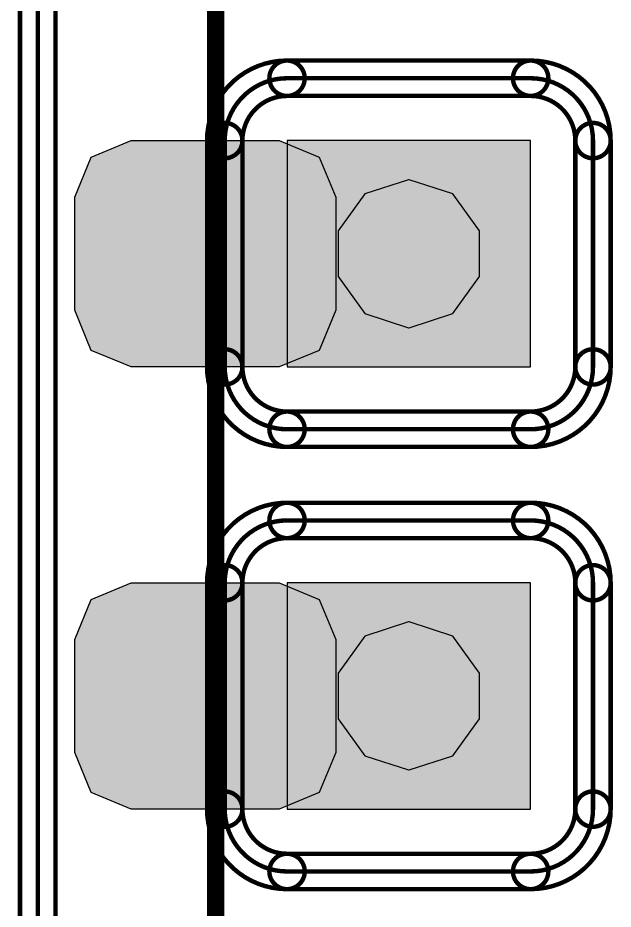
# Model space of a CAD drawing. Header units: millimetres. Extents: x -20.3 to 71.3, y -20.5 to 20.3.
# Drawn here: x 18.96 to 22.38, y -1.1 to 4.02 of the extents above; entities that cross this region are included whole.
import ezdxf

# ---------------------------------------------------------------- set-up
doc = ezdxf.new("R2010")
doc.units = ezdxf.units.MM
for name, color, linetype, true_color in [('Bottom Layer', 7, 'Continuous', 0x0000ff), ('Hole Layer', 7, 'Continuous', 0x222222), ('Top Layer', 7, 'Continuous', 0xff0000), ('Top Silkscreen Layer', 7, 'Continuous', 0xffcc00)]:
    doc.layers.add(name, color=color, linetype=linetype, true_color=true_color)

msp = doc.modelspace()

# ---------------------------------------------------------------- hatches: boundary and pattern name
at = {"layer": 'Bottom Layer'}
for points in [[(20.509, 3.317), (20.509, 2.017), (21.909, 2.017), (21.909, 3.317)], [(20.509, 0.777), (20.509, -0.523), (21.909, -0.523), (21.909, 0.777)]]:
    msp.add_hatch(color=256, dxfattribs=at).paths.add_polyline_path(points)
at = {"layer": 'Hole Layer'}
for points in [[(21.2065, 3.092), (20.9567, 3.0108), (20.8023, 2.7983), (20.8023, 2.5357), (20.9567, 2.3232), (21.2065, 2.242), (21.2116, 2.242), (21.4614, 2.3232), (21.6158, 2.5357), (21.6158, 2.7983), (21.4614, 3.0108), (21.2116, 3.092)], [(21.2065, 0.552), (20.9567, 0.4708), (20.8023, 0.2583), (20.8023, -0.0043), (20.9567, -0.2168), (21.2065, -0.298), (21.2116, -0.298), (21.4614, -0.2168), (21.6158, -0.0043), (21.6158, 0.2583), (21.4614, 0.4708), (21.2116, 0.552)]]:
    msp.add_hatch(color=256, dxfattribs=at).paths.add_polyline_path(points)
at = {"layer": 'Top Layer'}
for points in [[(19.2891, 2.992), (19.3842, 3.2218), (19.614, 3.317), (20.464, 3.317), (20.6939, 3.2218), (20.7891, 2.992), (20.7891, 2.342), (20.6939, 2.1122), (20.464, 2.017), (19.614, 2.017), (19.3842, 2.1122), (19.2891, 2.342)], [(20.509, 3.317), (20.509, 2.017), (21.909, 2.017), (21.909, 3.317)], [(19.2891, 0.452), (19.3842, 0.6818), (19.614, 0.777), (20.464, 0.777), (20.6939, 0.6818), (20.7891, 0.452), (20.7891, -0.198), (20.6939, -0.4278), (20.464, -0.523), (19.614, -0.523), (19.3842, -0.4278), (19.2891, -0.198)], [(20.509, 0.777), (20.509, -0.523), (21.909, -0.523), (21.909, 0.777)]]:
    msp.add_hatch(color=256, dxfattribs=at).paths.add_polyline_path(points)

# ---------------------------------------------------------------- linework, layer by layer
at = {"layer": 'Bottom Layer', "const_width": 0.0254}
for points in [[(19.1778, -17.0389, -1), (18.9746, -17.0389), (18.9746, 16.2449, -1), (19.1778, 16.2449)], [(20.0493, 3.317, -0.414214), (20.509, 3.7767, -1), (20.509, 3.5735, 0.414214), (20.2525, 3.317, -1)], [(20.509, 3.5735, -1), (20.509, 3.7767), (21.909, 3.7767, -1), (21.909, 3.5735)], [(20.509, 3.5735, -1), (20.509, 3.7767), (20.509, 3.7767, -1), (20.509, 3.5735)], [(21.909, 3.7767, -0.414214), (22.3688, 3.317, -1), (22.1656, 3.317, 0.414214), (21.909, 3.5735, -1)], [(21.909, 3.5735, -1), (21.909, 3.7767), (21.909, 3.7767, -1), (21.909, 3.5735)], [(20.1509, 2.017, 0.414214), (20.509, 1.6589), (20.509, 1.6589), (21.909, 1.6589), (21.909, 1.6589, 0.414214), (22.2672, 2.017), (22.2672, 3.317, 0.414214), (21.909, 3.6751), (21.909, 3.6751), (20.509, 3.6751), (20.509, 3.6751, 0.414214), (20.1509, 3.317)], [(20.0493, 3.317, -1), (20.2525, 3.317), (20.2525, 2.017, -1), (20.0493, 2.017)], [(22.3688, 2.017, -1), (22.1656, 2.017), (22.1656, 3.317, -1), (22.3688, 3.317)], [(20.509, 1.5573, -0.414214), (20.0493, 2.017, -1), (20.2525, 2.017, 0.414214), (20.509, 1.7605, -1)], [(22.3688, 2.017, -0.414214), (21.909, 1.5573, -1), (21.909, 1.7605, 0.414214), (22.1656, 2.017, -1)], [(20.509, 1.5573, -1), (20.509, 1.7605), (20.509, 1.7605, -1), (20.509, 1.5573)], [(20.509, 1.5573, -1), (20.509, 1.7605), (21.909, 1.7605, -1), (21.909, 1.5573)], [(21.909, 1.5573, -1), (21.909, 1.7605), (21.909, 1.7605, -1), (21.909, 1.5573)], [(20.0493, 0.777, -0.414214), (20.509, 1.2367, -1), (20.509, 1.0335, 0.414214), (20.2525, 0.777, -1)], [(20.509, 1.0335, -1), (20.509, 1.2367), (21.909, 1.2367, -1), (21.909, 1.0335)], [(20.509, 1.0335, -1), (20.509, 1.2367), (20.509, 1.2367, -1), (20.509, 1.0335)], [(21.909, 1.2367, -0.414214), (22.3688, 0.777, -1), (22.1656, 0.777, 0.414214), (21.909, 1.0335, -1)], [(21.909, 1.0335, -1), (21.909, 1.2367), (21.909, 1.2367, -1), (21.909, 1.0335)], [(20.1509, -0.523, 0.414214), (20.509, -0.8811), (20.509, -0.8811), (21.909, -0.8811), (21.909, -0.8811, 0.414214), (22.2672, -0.523), (22.2672, 0.777, 0.414214), (21.909, 1.1351), (21.909, 1.1351), (20.509, 1.1351), (20.509, 1.1351, 0.414214), (20.1509, 0.777)], [(20.0493, 0.777, -1), (20.2525, 0.777), (20.2525, -0.523, -1), (20.0493, -0.523)], [(22.3688, -0.523, -1), (22.1656, -0.523), (22.1656, 0.777, -1), (22.3688, 0.777)], [(20.509, -0.9827, -0.414214), (20.0493, -0.523, -1), (20.2525, -0.523, 0.414214), (20.509, -0.7795, -1)], [(22.3688, -0.523, -0.414214), (21.909, -0.9827, -1), (21.909, -0.7795, 0.414214), (22.1656, -0.523, -1)], [(20.509, -0.9827, -1), (20.509, -0.7795), (20.509, -0.7795, -1), (20.509, -0.9827)], [(20.509, -0.9827, -1), (20.509, -0.7795), (21.909, -0.7795, -1), (21.909, -0.9827)], [(21.909, -0.9827, -1), (21.909, -0.7795), (21.909, -0.7795, -1), (21.909, -0.9827)]]:
    msp.add_lwpolyline(points, format="xyb", close=True, dxfattribs=at)
msp.add_lwpolyline([(19.0762, -17.0389), (19.0762, 16.2449), (40.3599, 16.2449), (40.3599, -17.0389)], close=True, dxfattribs=at)
at = {"layer": 'Bottom Layer'}
for points in [[(20.509, 3.317), (20.509, 2.017), (21.909, 2.017), (21.909, 3.317)], [(20.509, 0.777), (20.509, -0.523), (21.909, -0.523), (21.909, 0.777)]]:
    msp.add_lwpolyline(points, close=True, dxfattribs=at)
at = {"layer": 'Hole Layer'}
for points in [[(21.2065, 3.092), (20.9567, 3.0108), (20.8023, 2.7983), (20.8023, 2.5357), (20.9567, 2.3232), (21.2065, 2.242), (21.2116, 2.242), (21.4614, 2.3232), (21.6158, 2.5357), (21.6158, 2.7983), (21.4614, 3.0108), (21.2116, 3.092)], [(21.2065, 0.552), (20.9567, 0.4708), (20.8023, 0.2583), (20.8023, -0.0043), (20.9567, -0.2168), (21.2065, -0.298), (21.2116, -0.298), (21.4614, -0.2168), (21.6158, -0.0043), (21.6158, 0.2583), (21.4614, 0.4708), (21.2116, 0.552)]]:
    msp.add_lwpolyline(points, close=True, dxfattribs=at)
at = {"layer": 'Top Layer'}
for points in [[(19.2891, 2.992), (19.3842, 3.2218), (19.614, 3.317), (20.464, 3.317), (20.6939, 3.2218), (20.7891, 2.992), (20.7891, 2.342), (20.6939, 2.1122), (20.464, 2.017), (19.614, 2.017), (19.3842, 2.1122), (19.2891, 2.342)], [(20.509, 3.317), (20.509, 2.017), (21.909, 2.017), (21.909, 3.317)], [(19.2891, 0.452), (19.3842, 0.6818), (19.614, 0.777), (20.464, 0.777), (20.6939, 0.6818), (20.7891, 0.452), (20.7891, -0.198), (20.6939, -0.4278), (20.464, -0.523), (19.614, -0.523), (19.3842, -0.4278), (19.2891, -0.198)], [(20.509, 0.777), (20.509, -0.523), (21.909, -0.523), (21.909, 0.777)]]:
    msp.add_lwpolyline(points, close=True, dxfattribs=at)
at = {"layer": 'Top Silkscreen Layer', "const_width": 0.1}
msp.add_lwpolyline([(20.099, 14.857), (20.099, -17.143)], dxfattribs=at)
msp.add_lwpolyline([(20.099, 14.857), (20.099, -17.143)], dxfattribs=at)

doc.saveas('drawing.dxf')
